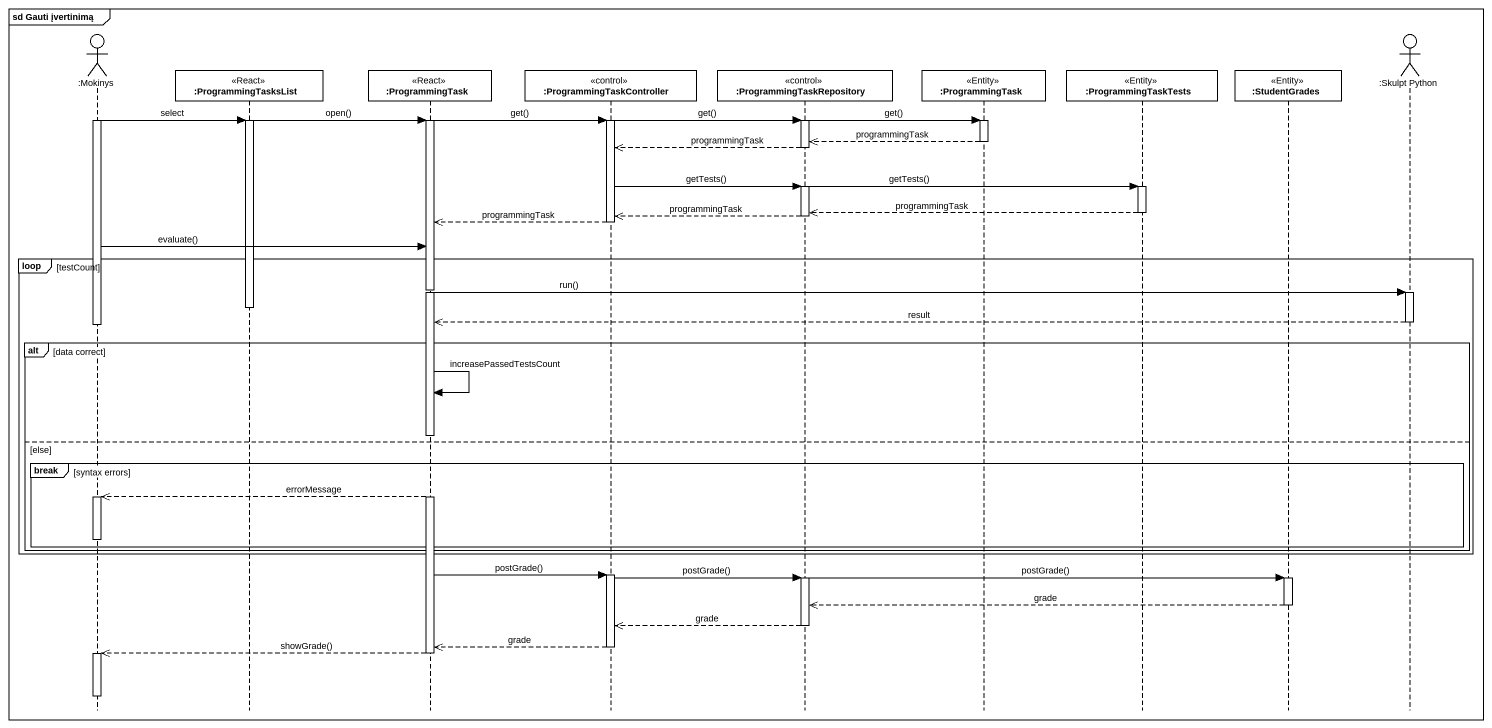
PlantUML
@startuml
mainframe sd Gauti įvertinimą
hide footbox
actor ":Mokinys" as Mokinys
participant ":ProgrammingTasksList" as ProgrammingTasksList <<React>>
participant ":ProgrammingTask" as ProgrammingTask <<React>>
participant ":ProgrammingTaskController" as ProgrammingTaskController <<control>>
participant ":ProgrammingTaskRepository" as ProgrammingTaskRepository <<control>>
participant ":ProgrammingTask" as ProgrammingTask_2 <<Entity>>
participant ":ProgrammingTaskTests" as ProgrammingTaskTests <<Entity>>
participant ":StudentGrades" as StudentGrades <<Entity>>
actor ":Skulpt Python" as Skulpt_Python

activate Mokinys
ProgrammingTaskRepository -> ProgrammingTask_2 : get()
ProgrammingTaskController -> ProgrammingTaskRepository : get()
ProgrammingTasksList -> ProgrammingTask : open()
ProgrammingTask -> ProgrammingTaskController : get()
Mokinys -> ProgrammingTasksList : select
activate ProgrammingTaskRepository
activate ProgrammingTaskController
activate ProgrammingTasksList
activate ProgrammingTask_2
activate ProgrammingTask
ProgrammingTask_2 -->> ProgrammingTaskRepository : programmingTask
deactivate ProgrammingTask_2
ProgrammingTaskRepository -->> ProgrammingTaskController : programmingTask
deactivate ProgrammingTaskRepository
ProgrammingTaskRepository -> ProgrammingTaskTests : getTests()
ProgrammingTaskController -> ProgrammingTaskRepository : getTests()
activate ProgrammingTaskRepository
activate ProgrammingTaskTests
ProgrammingTaskTests -->> ProgrammingTaskRepository : programmingTask
deactivate ProgrammingTaskTests
ProgrammingTaskRepository -->> ProgrammingTaskController : programmingTask
deactivate ProgrammingTaskRepository
ProgrammingTaskController -->> ProgrammingTask : programmingTask
deactivate ProgrammingTaskController
Mokinys -> ProgrammingTask : evaluate()
loop testCount
  ProgrammingTask -> Skulpt_Python : run()
  activate Skulpt_Python
  deactivate ProgrammingTasksList
  Skulpt_Python -->> ProgrammingTask : result
  deactivate Skulpt_Python
  deactivate Mokinys
  alt data correct
    ProgrammingTask -> ProgrammingTask : increasePassedTestsCount
  else else
    break syntax errors
      ProgrammingTask -->> Mokinys : errorMessage
      activate Mokinys
      deactivate Mokinys
    end
  end
end
ProgrammingTask -> ProgrammingTaskController : postGrade()
activate ProgrammingTaskController
ProgrammingTaskRepository -> StudentGrades : postGrade()
ProgrammingTaskController -> ProgrammingTaskRepository : postGrade()
activate ProgrammingTaskRepository
activate StudentGrades
StudentGrades -->> ProgrammingTaskRepository : grade
deactivate StudentGrades
ProgrammingTaskRepository -->> ProgrammingTaskController : grade
deactivate ProgrammingTaskRepository
ProgrammingTaskController -->> ProgrammingTask : grade
deactivate ProgrammingTaskController
ProgrammingTask -->> Mokinys : showGrade()
deactivate ProgrammingTask
activate Mokinys
deactivate Mokinys
@enduml
